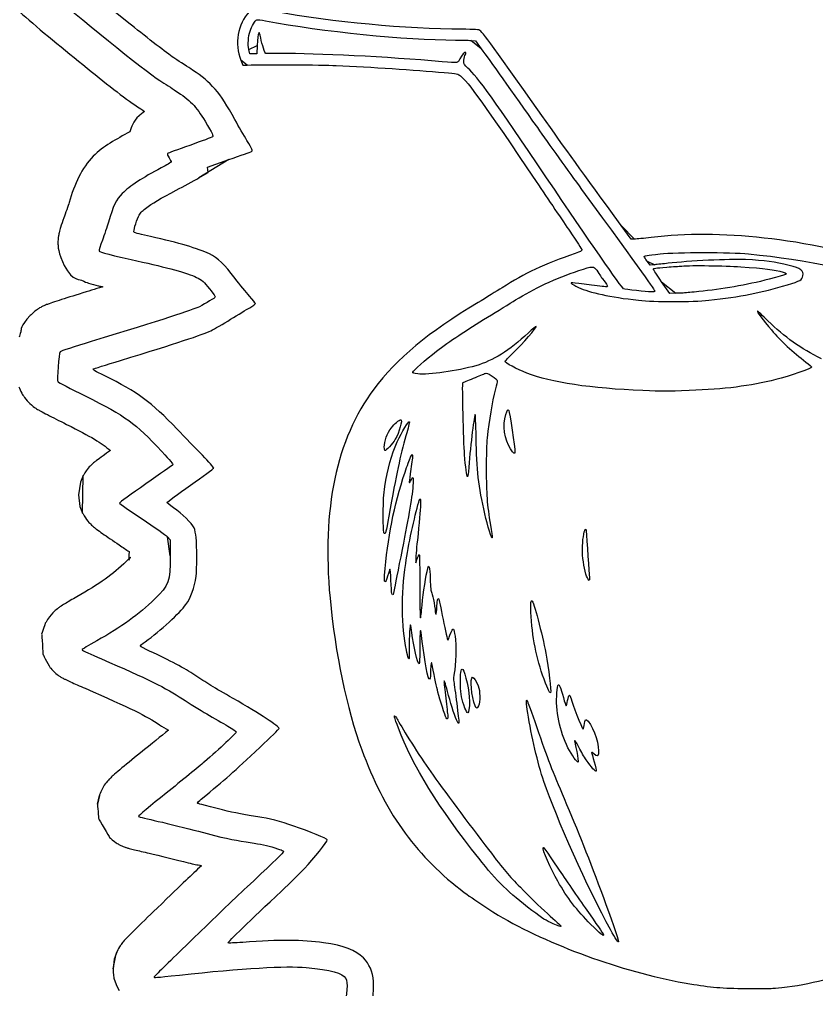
# Model space of a CAD drawing. Extents: x 0 to 138, y 0 to 96.
# Drawn here: x 122.231 to 124.767, y 82.39 to 85.477 of the extents above; entities that cross this region are included whole.
import ezdxf

# ---------------------------------------------------------------- set-up
doc = ezdxf.new("R2010")
doc.units = 0
doc.layers.add('Layer_1', color=7, linetype='CONTINUOUS')

msp = doc.modelspace()

# ---------------------------------------------------------------- linework, layer by layer
at = {"layer": 'Layer_1', "color": 7}
for points in [[(123.667308, 85.410079), (123.681463, 85.408597), (123.699969, 85.38354)], [(122.987901, 85.394081), (122.986454, 85.367518), (122.975162, 85.367518), (122.96387, 85.367518), (122.960983, 85.381069)], [(122.935315, 85.347198), (122.941426, 85.331389), (122.956034, 85.331807)], [(122.612397, 85.170733), (122.611833, 85.170733)], [(122.801982, 84.972804), (122.832063, 84.989691), (122.83064, 84.998111), (122.829218, 85.00653), (122.897671, 85.030943)], [(124.18803, 84.778133), (124.176838, 84.778074), (124.145514, 84.820983)], [(124.252027, 84.696374), (124.237078, 84.695012), (124.227749, 84.70764)], [(124.319636, 84.605631), (124.300027, 84.605273), (124.273903, 84.642465), (124.273903, 84.642467)], [(124.194213, 84.614178), (124.194212, 84.614153)], [(124.213902, 84.295944), (124.213904, 84.295911)], [(123.391867, 84.115896), (123.391866, 84.115896)], [(123.793117, 84.11019), (123.793117, 84.11019)], [(122.434242, 84.025854), (122.425436, 84.004907), (122.418832, 83.964117), (122.4238, 83.927186), (122.432069, 83.906239)], [(123.388605, 83.901327), (123.388605, 83.901327)], [(123.711626, 83.903472), (123.711626, 83.903472)], [(122.701841, 83.830775), (122.710818, 83.821491), (122.710795, 83.770163)], [(123.491677, 83.756462), (123.492392, 83.748206), (123.49673, 83.761192)], [(124.033369, 83.71194), (124.033369, 83.71194)], [(123.415794, 83.650532), (123.415794, 83.650529)], [(123.904937, 83.364885), (123.904938, 83.364885)], [(123.648489, 83.285794), (123.648489, 83.285794)], [(123.680519, 83.292765), (123.680518, 83.292789)], [(123.621232, 83.248528), (123.621232, 83.24853)], [(124.034427, 83.120351), (124.034426, 83.120365)], [(122.485524, 83.007754), (122.479457, 82.980193)], [(123.928691, 82.599128), (123.928691, 82.59913)], [(124.048855, 82.597354), (124.048855, 82.597354)], [(124.110958, 82.580603), (124.110958, 82.580603)], [(122.538427, 82.503913), (122.532924, 82.486838), (122.529622, 82.455969)], [(124.622674, 82.393419), (124.622677, 82.39337)]]:
    msp.add_lwpolyline(points, close=True, dxfattribs=at)
for points in [[(122.596831, 85.451396), (122.469096, 85.553674), (122.412911, 85.60086), (122.341074, 85.666189)], [(122.317966, 85.572896), (122.410637, 85.490623), (122.629297, 85.314249), (122.677441, 85.282939)], [(122.231505, 85.501461), (122.281325, 85.457229), (122.359363, 85.392494), (122.432698, 85.33334)], [(122.961748, 85.501579), (122.925469, 85.461228), (122.914961, 85.399852), (122.935315, 85.347198)], [(123.606386, 85.44644), (123.419333, 85.449403), (123.18969, 85.473244), (123.007905, 85.50857)], [(122.965114, 85.440033), (122.970163, 85.455316), (122.981265, 85.474244), (122.986319, 85.476183)], [(122.986319, 85.476183), (122.988115, 85.476871), (123.000568, 85.475353), (123.013991, 85.472813)], [(123.013991, 85.472813), (123.195957, 85.438344), (123.459877, 85.411576), (123.617915, 85.411561)], [(122.725603, 85.352768), (122.708656, 85.363848), (122.651462, 85.407653), (122.596831, 85.451396)], [(122.960983, 85.381069), (122.957386, 85.397946), (122.959049, 85.42167), (122.965114, 85.440033)], [(122.99879, 85.418332), (122.993469, 85.446392), (122.990376, 85.439503), (122.987901, 85.394081)], [(123.691143, 85.444181), (123.687381, 85.444719), (123.64924, 85.445758), (123.606386, 85.44644)], [(123.893206, 85.171038), (123.719095, 85.417814), (123.700637, 85.442764), (123.691143, 85.444181)], [(123.015347, 85.368517), (123.012215, 85.368696), (123.002885, 85.39674), (122.99879, 85.418332)], [(123.617915, 85.411561), (123.637297, 85.411559), (123.659524, 85.410892), (123.667308, 85.410079)], [(123.575798, 85.342599), (123.398918, 85.358007), (123.177814, 85.369163), (123.060982, 85.368576)], [(123.651056, 85.372135), (123.6486, 85.374591), (123.638199, 85.363412), (123.632122, 85.351781)], [(123.648453, 85.361895), (123.650471, 85.366938), (123.651643, 85.371548), (123.651056, 85.372135)], [(123.699969, 85.38354), (123.72465, 85.350121), (123.79866, 85.246185), (123.878626, 85.132642)], [(122.782063, 85.315863), (122.767779, 85.325199), (122.742372, 85.341806), (122.725603, 85.352768)], [(123.060982, 85.368576), (123.037381, 85.368457), (123.016846, 85.368397), (123.015347, 85.368517)], [(123.632122, 85.351781), (123.62448, 85.337157), (123.629281, 85.337939), (123.575798, 85.342599)], [(123.644782, 85.343107), (123.644782, 85.348395), (123.646434, 85.35685), (123.648453, 85.361895)], [(123.657806, 85.322028), (123.645781, 85.332613), (123.644782, 85.33423), (123.644782, 85.343107)], [(122.432698, 85.33334), (122.506033, 85.274187), (122.564058, 85.226887), (122.60633, 85.199395)], [(122.916433, 85.158582), (122.867435, 85.246998), (122.842149, 85.276595), (122.782063, 85.315863)], [(122.956034, 85.331807), (123.014149, 85.33348), (123.19099, 85.332662), (123.238264, 85.330493)], [(123.238264, 85.330493), (123.350474, 85.325348), (123.488431, 85.316281), (123.581742, 85.307913)], [(123.581742, 85.307913), (123.623588, 85.304161), (123.626422, 85.303611), (123.634152, 85.297712)], [(123.907898, 84.973399), (123.744141, 85.217028), (123.687686, 85.295727), (123.657806, 85.322028)], [(122.677441, 85.282939), (122.693802, 85.272299), (122.716569, 85.257577), (122.728034, 85.250224)], [(123.634152, 85.297712), (123.656324, 85.280801), (123.711495, 85.203709), (123.875116, 84.961007)], [(122.728034, 85.250224), (122.773096, 85.221324), (122.793891, 85.199817), (122.821778, 85.153272)], [(122.60633, 85.199395), (122.613808, 85.194524), (122.621062, 85.189955), (122.629472, 85.184514)], [(122.629472, 85.184514), (122.625746, 85.182002), (122.612397, 85.17075), (122.612397, 85.170733)], [(122.611833, 85.170733), (122.591852, 85.151663), (122.587816, 85.1355), (122.582067, 85.11947)], [(122.821778, 85.153272), (122.846096, 85.112682), (122.848823, 85.10688), (122.845145, 85.103555)], [(122.955053, 85.091669), (122.945858, 85.106734), (122.928479, 85.136845), (122.916433, 85.158582)], [(124.145514, 84.820983), (124.018945, 84.994371), (123.967236, 85.066113), (123.893206, 85.171038)], [(123.878626, 85.132642), (123.914493, 85.081715), (123.977869, 84.993297), (124.019462, 84.936159)], [(122.582067, 85.11947), (122.539736, 85.095619), (122.497635, 85.073821), (122.46576, 85.041748)], [(122.845145, 85.103555), (122.843371, 85.101947), (122.810923, 85.089697), (122.773038, 85.076324)], [(122.968948, 85.056396), (122.974152, 85.058314), (122.971863, 85.064127), (122.955053, 85.091669)], [(122.773038, 85.076324), (122.735153, 85.062952), (122.70325, 85.051149), (122.702142, 85.050095)], [(122.46576, 85.041748), (122.429805, 85.005567), (122.405972, 84.952235), (122.389143, 84.894574)], [(122.702142, 85.050095), (122.700983, 85.048989), (122.703141, 85.043483), (122.707223, 85.037121)], [(122.707223, 85.037121), (122.711126, 85.03104), (122.714319, 85.024968), (122.714319, 85.023629)], [(122.897671, 85.030943), (122.935321, 85.04437), (122.967395, 85.055824), (122.968948, 85.056396)], [(122.681972, 85.004351), (122.623728, 84.974023), (122.580883, 84.945936), (122.558491, 84.923404)], [(122.714319, 85.023629), (122.714319, 85.022291), (122.699762, 85.013615), (122.681972, 85.004351)], [(122.73012, 84.933851), (122.7531, 84.945987), (122.785437, 84.963516), (122.801982, 84.972804)], [(124.152978, 84.619925), (124.145554, 84.624514), (124.042472, 84.773186), (123.907898, 84.973399)], [(123.875116, 84.961007), (123.912799, 84.905111), (123.960884, 84.834044), (123.981971, 84.803081)], [(122.558491, 84.923404), (122.539344, 84.904137), (122.529468, 84.883645), (122.514328, 84.831766)], [(122.632383, 84.875646), (122.652981, 84.891305), (122.679804, 84.907279), (122.73012, 84.933851)], [(124.019462, 84.936159), (124.216128, 84.665992), (124.252298, 84.615649), (124.252298, 84.612087)], [(122.389143, 84.894574), (122.386603, 84.885873), (122.37743, 84.85848), (122.372604, 84.845516)], [(122.610383, 84.850338), (122.61561, 84.861139), (122.620111, 84.866316), (122.632383, 84.875646)], [(122.372604, 84.845516), (122.368569, 84.83469), (122.365126, 84.825136), (122.362134, 84.815199)], [(122.596066, 84.799398), (122.593059, 84.802403), (122.601196, 84.831354), (122.610383, 84.850338)], [(122.362134, 84.815199), (122.360723, 84.810232), (122.359312, 84.805324), (122.357731, 84.79811)], [(122.514328, 84.831766), (122.510052, 84.817119), (122.501353, 84.791186), (122.494994, 84.774138)], [(122.354909, 84.782675), (122.354345, 84.778707), (122.35378, 84.774065), (122.35378, 84.765587)], [(122.357731, 84.79811), (122.356885, 84.794503), (122.356038, 84.790614), (122.354909, 84.782675)], [(122.64819, 84.786032), (122.620817, 84.792087), (122.597362, 84.798102), (122.596066, 84.799398)], [(122.835336, 84.730609), (122.798341, 84.748463), (122.740265, 84.765662), (122.64819, 84.786032)], [(123.981971, 84.803081), (124.003059, 84.772118), (124.020423, 84.745196), (124.020559, 84.743253)], [(124.241002, 84.783152), (124.218022, 84.78044), (124.194185, 84.778181), (124.18803, 84.778133)], [(125.041655, 84.693438), (124.707735, 84.782098), (124.463675, 84.809445), (124.241002, 84.783152)], [(122.35378, 84.765587), (122.353814, 84.761348), (122.353921, 84.756228), (122.354909, 84.749051)], [(122.494994, 84.774138), (122.488635, 84.75709), (122.483989, 84.741694), (122.484668, 84.739925)], [(122.354909, 84.749051), (122.355756, 84.741875), (122.362614, 84.719341), (122.362614, 84.719286)], [(122.484668, 84.739925), (122.485995, 84.736465), (122.518819, 84.72813), (122.622899, 84.704826)], [(122.917294, 84.653033), (122.883079, 84.698129), (122.862732, 84.717388), (122.835336, 84.730609)], [(123.999351, 84.732395), (123.901245, 84.698892), (123.837962, 84.669235), (123.766734, 84.623381)], [(124.020559, 84.743253), (124.020732, 84.740744), (124.014606, 84.737607), (123.999351, 84.732395)], [(124.218421, 84.722371), (124.218421, 84.725096), (124.22551, 84.726309), (124.269235, 84.731082)], [(124.227749, 84.70764), (124.222618, 84.714585), (124.218421, 84.721214), (124.218421, 84.722371)], [(124.269235, 84.731082), (124.321469, 84.736782), (124.493689, 84.736752), (124.550408, 84.731032)], [(124.550408, 84.731032), (124.739182, 84.711993), (124.889591, 84.680258), (125.169215, 84.600468)], [(122.362614, 84.719286), (122.391883, 84.643019), (122.418079, 84.652335), (122.428761, 84.647077)], [(122.622899, 84.704826), (122.714792, 84.68425), (122.773726, 84.667269), (122.800138, 84.653754)], [(124.010686, 84.67756), (124.056474, 84.692709), (124.056738, 84.692714), (124.067515, 84.678677)], [(124.295207, 84.701071), (124.27968, 84.699236), (124.260249, 84.697121), (124.252027, 84.696374)], [(124.29069, 84.688765), (124.308701, 84.690067), (124.330082, 84.691674), (124.338203, 84.692332)], [(124.540246, 84.71266), (124.490579, 84.714799), (124.35856, 84.708555), (124.295207, 84.701071)], [(124.338203, 84.692332), (124.367962, 84.694752), (124.474192, 84.693401), (124.525698, 84.689948)], [(124.525698, 84.689948), (124.603127, 84.684761), (124.630829, 84.681177), (124.660674, 84.672481)], [(124.680035, 84.694177), (124.631703, 84.706254), (124.604054, 84.70991), (124.540246, 84.71266)], [(124.723426, 84.661144), (124.726539, 84.677737), (124.717113, 84.684913), (124.680035, 84.694177)], [(123.809647, 84.584652), (123.865368, 84.619973), (123.93779, 84.653441), (124.010686, 84.67756)], [(124.067515, 84.678677), (124.072283, 84.672466), (124.077438, 84.66459), (124.078972, 84.661174)], [(124.078972, 84.661174), (124.080505, 84.657756), (124.082381, 84.654963), (124.08314, 84.654963)], [(124.24778, 84.681946), (124.24778, 84.685166), (124.253519, 84.686075), (124.29069, 84.688765)], [(124.273903, 84.642467), (124.259536, 84.662922), (124.24778, 84.680688), (124.24778, 84.681946)], [(124.660674, 84.672481), (124.679276, 84.667062), (124.677088, 84.665976), (124.615902, 84.650294)], [(124.674186, 84.632586), (124.714594, 84.64477), (124.721058, 84.648518), (124.723426, 84.661144)], [(122.428761, 84.647077), (122.439429, 84.641816), (122.445299, 84.640092), (122.450803, 84.638257)], [(122.450803, 84.638257), (122.461809, 84.634588), (122.470643, 84.63252), (122.482773, 84.629438)], [(122.482773, 84.629438), (122.485651, 84.628704), (122.49282, 84.626926), (122.496009, 84.62613)], [(122.800138, 84.653754), (122.805728, 84.650892), (122.814502, 84.64415), (122.819636, 84.638766)], [(122.819636, 84.638766), (122.830646, 84.627222), (122.85434, 84.596582), (122.85434, 84.59389)], [(122.963021, 84.59654), (122.952618, 84.608173), (122.932041, 84.633595), (122.917294, 84.653033)], [(124.050952, 84.631307), (123.97991, 84.640615), (123.984905, 84.640176), (123.986908, 84.636936)], [(123.986908, 84.636936), (123.987888, 84.635352), (123.998041, 84.629624), (124.009471, 84.62421)], [(124.100225, 84.626563), (124.098398, 84.625864), (124.076225, 84.627997), (124.050952, 84.631307)], [(124.08314, 84.654963), (124.083898, 84.654963), (124.088801, 84.64886), (124.094033, 84.6414)], [(124.094033, 84.6414), (124.10145, 84.630827), (124.102815, 84.627557), (124.100225, 84.626563)], [(124.615902, 84.650294), (124.543509, 84.631738), (124.466464, 84.618234), (124.392319, 84.611105)], [(124.423937, 84.583434), (124.525633, 84.594523), (124.58965, 84.607097), (124.674186, 84.632586)], [(122.421042, 84.602979), (122.394034, 84.594716), (122.368972, 84.586608), (122.349936, 84.580379)], [(122.496009, 84.62613), (122.467471, 84.617325), (122.455538, 84.613529), (122.421042, 84.602979)], [(123.766734, 84.623381), (123.749965, 84.612587), (123.715411, 84.591285), (123.689948, 84.576045)], [(124.009471, 84.62421), (124.045331, 84.607223), (124.109521, 84.593517), (124.200353, 84.583454)], [(124.194212, 84.614153), (124.172824, 84.616531), (124.154268, 84.619124), (124.152978, 84.619925)], [(124.252298, 84.612087), (124.252298, 84.608795), (124.238091, 84.609302), (124.194213, 84.614178)], [(124.347151, 84.606755), (124.342803, 84.606336), (124.330422, 84.605829), (124.319636, 84.605631)], [(124.392319, 84.611105), (124.371824, 84.609133), (124.351498, 84.607179), (124.347151, 84.606755)], [(122.314659, 84.568252), (122.312401, 84.567377), (122.310453, 84.566587), (122.305853, 84.564394)], [(122.325693, 84.57211), (122.322194, 84.570868), (122.319033, 84.569993), (122.314659, 84.568252)], [(122.349936, 84.580379), (122.340425, 84.577266), (122.332664, 84.574585), (122.325693, 84.57211)], [(122.85434, 84.59389), (122.85434, 84.591698), (122.823097, 84.572641), (122.803526, 84.562893)], [(122.981934, 84.572827), (122.981934, 84.574237), (122.973423, 84.584907), (122.963021, 84.59654)], [(122.963867, 84.55973), (122.973804, 84.565526), (122.981934, 84.571418), (122.981934, 84.572827)], [(123.689948, 84.576045), (123.530813, 84.480802), (123.432723, 84.399157), (123.358242, 84.299949)], [(123.720439, 84.529725), (123.751493, 84.548518), (123.791636, 84.573235), (123.809647, 84.584652)], [(124.200353, 84.583454), (124.250836, 84.577862), (124.372733, 84.57785), (124.423937, 84.583434)], [(122.285449, 84.552267), (122.280961, 84.549083), (122.265637, 84.535204), (122.265608, 84.535178)], [(122.295383, 84.558882), (122.292843, 84.557415), (122.289964, 84.555453), (122.285449, 84.552267)], [(122.305853, 84.564394), (122.303595, 84.563293), (122.300435, 84.561798), (122.295383, 84.558882)], [(122.803526, 84.562893), (122.781839, 84.552091), (122.687091, 84.521531), (122.459325, 84.451877)], [(122.902998, 84.522734), (122.926538, 84.537288), (122.953929, 84.553936), (122.963867, 84.55973)], [(124.578581, 84.548818), (124.575038, 84.548818), (124.597102, 84.519049), (124.622934, 84.48897)], [(124.612152, 84.517737), (124.594565, 84.534832), (124.579457, 84.548818), (124.578581, 84.548818)], [(122.265608, 84.535178), (122.232066, 84.499571), (122.237809, 84.490785), (122.235292, 84.482813)], [(122.839977, 84.48643), (122.851098, 84.491844), (122.879457, 84.50818), (122.902998, 84.522734)], [(123.558289, 84.421362), (123.59838, 84.452451), (123.652336, 84.488509), (123.720439, 84.529725)], [(124.782235, 84.396734), (124.716885, 84.429439), (124.665079, 84.466296), (124.612152, 84.517737)], [(122.235292, 84.482813), (122.232752, 84.47484), (122.231736, 84.470392), (122.230889, 84.466277)], [(122.552987, 84.391991), (122.731905, 84.446678), (122.813404, 84.473497), (122.839977, 84.48643)], [(123.850078, 84.47963), (123.788723, 84.422638), (123.737974, 84.390876), (123.683176, 84.37517)], [(123.800714, 84.414937), (123.831401, 84.444342), (123.877445, 84.497577), (123.874628, 84.500395)], [(123.874628, 84.500395), (123.874049, 84.500992), (123.862999, 84.491632), (123.850078, 84.47963)], [(124.622934, 84.48897), (124.653284, 84.45363), (124.69132, 84.418198), (124.732819, 84.386607)], [(122.459325, 84.451877), (122.406649, 84.435767), (122.3623, 84.421259), (122.360771, 84.419637)], [(122.360771, 84.419637), (122.35651, 84.415113), (122.34992, 84.32729), (122.353571, 84.323698)], [(123.482627, 84.354133), (123.483572, 84.359045), (123.522287, 84.393443), (123.558289, 84.421362)], [(123.775771, 84.388785), (123.775771, 84.390022), (123.786995, 84.401791), (123.800714, 84.414937)], [(122.466188, 84.364675), (122.46681, 84.365297), (122.50587, 84.37759), (122.552987, 84.391991)], [(123.845678, 84.351316), (123.812043, 84.364539), (123.775771, 84.383981), (123.775771, 84.388785)], [(124.732819, 84.386607), (124.743042, 84.378825), (124.751405, 84.371622), (124.751405, 84.3706)], [(122.503313, 84.34249), (122.470131, 84.358741), (122.463948, 84.362435), (122.466188, 84.364675)], [(123.498072, 84.348935), (123.485087, 84.350238), (123.482072, 84.351253), (123.482627, 84.354133)], [(123.683176, 84.37517), (123.623898, 84.35818), (123.533539, 84.345373), (123.498072, 84.348935)], [(123.675271, 84.335299), (123.692661, 84.34232), (123.709478, 84.349169), (123.712642, 84.35052)], [(123.712642, 84.35052), (123.717737, 84.352695), (123.720253, 84.351739), (123.734661, 84.342161)], [(124.213904, 84.295911), (124.050882, 84.302247), (123.920646, 84.321842), (123.845678, 84.351316)], [(124.751405, 84.3706), (124.751405, 84.366692), (124.679528, 84.341837), (124.637356, 84.331162)], [(122.353571, 84.323698), (122.355105, 84.322192), (122.393962, 84.302117), (122.439921, 84.279093)], [(122.732671, 84.173486), (122.651496, 84.25845), (122.605076, 84.292654), (122.503313, 84.34249)], [(123.647071, 84.092614), (123.643775, 84.134138), (123.639443, 84.318556), (123.641714, 84.320702)], [(123.641714, 84.320702), (123.64278, 84.321712), (123.657881, 84.328279), (123.675271, 84.335299)], [(123.734661, 84.342161), (123.744887, 84.335361), (123.750928, 84.329823), (123.750928, 84.327249)], [(123.750928, 84.327249), (123.750928, 84.324996), (123.748439, 84.313204), (123.745397, 84.301044)], [(124.637356, 84.331162), (124.554932, 84.310299), (124.473891, 84.299958), (124.361828, 84.296003)], [(122.229789, 84.307525), (122.231482, 84.302467), (122.234191, 84.295886), (122.238594, 84.287682)], [(123.358242, 84.299949), (123.239526, 84.141823), (123.19284, 83.91867), (123.219221, 83.635448)], [(123.745397, 84.301044), (123.73442, 84.257159), (123.725308, 84.203382), (123.718883, 84.144558)], [(124.361828, 84.296003), (124.290595, 84.293488), (124.27653, 84.293482), (124.213902, 84.295944)], [(122.238594, 84.287682), (122.240852, 84.283578), (122.243674, 84.27913), (122.247399, 84.273901)], [(122.247399, 84.273901), (122.251125, 84.268671), (122.261708, 84.25684), (122.261736, 84.256812)], [(122.439921, 84.279093), (122.57259, 84.21263), (122.596245, 84.195476), (122.684252, 84.101913)], [(122.261736, 84.256812), (122.261784, 84.256766), (122.276468, 84.243937), (122.279375, 84.241931)], [(122.279375, 84.241931), (122.282282, 84.239927), (122.28406, 84.238933), (122.285443, 84.238073)], [(122.285443, 84.238073), (122.288265, 84.236351), (122.290015, 84.235617), (122.291511, 84.234765)], [(122.291511, 84.234765), (122.294502, 84.233072), (122.296421, 84.231867), (122.299215, 84.230354)], [(122.299215, 84.230354), (122.304832, 84.227337), (122.312, 84.223555), (122.320156, 84.21933)], [(123.777973, 84.219651), (123.78249, 84.234135), (123.785147, 84.237563), (123.788124, 84.232746)], [(123.788124, 84.232746), (123.789834, 84.22998), (123.807388, 84.110588), (123.807388, 84.101724)], [(122.320156, 84.21933), (122.336497, 84.210883), (122.357949, 84.200181), (122.381342, 84.188462)], [(123.41464, 84.177853), (123.423042, 84.188981), (123.439619, 84.203276), (123.444122, 84.203276)], [(123.444122, 84.203276), (123.450869, 84.203276), (123.439423, 84.162255), (123.426793, 84.14117)], [(123.433269, 84.132718), (123.448016, 84.16598), (123.468388, 84.199728), (123.471719, 84.196414)], [(123.471719, 84.196414), (123.472392, 84.195745), (123.467412, 84.175927), (123.460653, 84.152375)], [(123.680701, 84.219658), (123.676025, 84.207116), (123.664676, 84.110938), (123.659246, 84.037834)], [(123.683831, 84.145687), (123.683103, 84.192191), (123.681815, 84.222643), (123.680701, 84.219658)], [(123.793117, 84.11019), (123.773705, 84.140108), (123.767394, 84.185726), (123.777973, 84.219651)], [(122.381342, 84.188462), (122.460282, 84.148914), (122.491812, 84.129826), (122.520799, 84.105229)], [(122.813346, 84.08995), (122.793035, 84.110712), (122.756732, 84.148303), (122.732671, 84.173486)], [(123.391866, 84.115896), (123.391921, 84.135216), (123.400908, 84.159665), (123.41464, 84.177853)], [(123.426793, 84.14117), (123.417979, 84.126455), (123.396737, 84.103404), (123.393714, 84.105273)], [(123.460653, 84.152375), (123.441873, 84.086937), (123.43062, 84.033664), (123.406528, 83.896132)], [(123.711626, 83.903472), (123.69167, 83.989967), (123.685416, 84.044465), (123.683831, 84.145687)], [(123.718883, 84.144558), (123.717181, 84.12898), (123.716068, 84.089211), (123.716101, 84.045187)], [(122.520799, 84.105229), (122.513236, 84.099818), (122.50333, 84.092664), (122.497093, 84.08814)], [(123.393714, 84.105273), (123.392683, 84.105912), (123.391852, 84.110692), (123.391867, 84.115896)], [(123.393799, 83.990986), (123.402355, 84.046575), (123.414649, 84.090723), (123.433269, 84.132718)], [(123.807388, 84.101724), (123.807388, 84.092212), (123.803151, 84.094726), (123.793117, 84.11019)], [(122.476688, 84.073259), (122.473725, 84.071001), (122.470761, 84.068918), (122.466754, 84.065543)], [(122.497093, 84.08814), (122.488993, 84.082253), (122.482615, 84.077799), (122.476688, 84.073259)], [(122.684252, 84.101913), (122.711994, 84.07242), (122.720579, 84.061957), (122.718799, 84.059812)], [(122.849346, 84.049257), (122.849854, 84.050876), (122.833657, 84.069189), (122.813346, 84.08995)], [(123.45768, 84.036156), (123.464033, 84.05541), (123.471827, 84.076751), (123.475001, 84.083583)], [(123.475001, 84.083583), (123.479975, 84.094292), (123.48088, 84.095225), (123.48157, 84.090344)], [(123.48157, 84.090344), (123.482012, 84.087231), (123.479786, 84.067414), (123.476627, 84.046305)], [(123.656164, 84.021418), (123.654076, 84.022709), (123.650229, 84.052826), (123.647071, 84.092614)], [(122.446377, 84.044596), (122.443386, 84.040744), (122.43427, 84.025888), (122.434242, 84.025854)], [(122.457948, 84.057273), (122.455408, 84.054846), (122.45236, 84.052301), (122.446377, 84.044596)], [(122.466754, 84.065543), (122.464778, 84.063849), (122.462803, 84.062108), (122.457948, 84.057273)], [(122.718799, 84.059812), (122.717496, 84.058241), (122.67886, 84.030745), (122.632942, 83.998706)], [(122.775154, 83.994872), (122.815449, 84.023164), (122.848836, 84.047637), (122.849346, 84.049257)], [(123.476627, 84.046305), (123.469852, 84.001028), (123.469657, 83.99548), (123.475262, 84.007492)], [(123.716101, 84.045187), (123.71616, 83.966839), (123.718587, 83.934669), (123.729521, 83.867263)], [(123.392838, 83.707256), (123.40215, 83.827549), (123.421901, 83.927734), (123.45768, 84.036156)], [(123.475262, 84.007492), (123.483284, 84.024686), (123.485127, 84.023273), (123.483537, 84.001151)], [(123.659246, 84.037834), (123.65853, 84.0282), (123.657144, 84.020813), (123.656164, 84.021418)], [(122.632942, 83.998706), (122.587024, 83.966667), (122.549454, 83.939326), (122.549454, 83.937948)], [(122.7012, 83.940316), (122.701583, 83.94203), (122.734859, 83.966581), (122.775154, 83.994872)], [(123.388605, 83.901327), (123.388731, 83.948369), (123.389633, 83.963918), (123.393799, 83.990986)], [(123.483537, 84.001151), (123.48065, 83.96097), (123.470502, 83.899903), (123.448449, 83.789989)], [(123.501519, 83.941188), (123.510644, 83.971673), (123.509158, 83.932317), (123.496931, 83.819697)], [(122.549454, 83.937948), (122.549454, 83.936567), (122.581721, 83.913981), (122.621159, 83.88775)], [(122.721526, 83.922962), (122.709329, 83.931224), (122.7008, 83.938506), (122.7012, 83.940316)], [(122.786715, 83.859084), (122.780413, 83.87333), (122.748207, 83.904889), (122.721526, 83.922962)], [(123.459839, 83.745947), (123.467807, 83.801777), (123.487747, 83.895181), (123.501519, 83.941188)], [(122.432069, 83.906239), (122.432086, 83.906208), (122.44158, 83.890136), (122.44474, 83.885843)], [(122.621159, 83.88775), (122.660596, 83.86152), (122.696903, 83.835881), (122.701841, 83.830775)], [(123.391167, 83.841699), (123.389188, 83.843677), (123.388494, 83.859839), (123.388605, 83.901327)], [(123.406528, 83.896132), (123.397592, 83.845121), (123.395425, 83.837441), (123.391167, 83.841699)], [(123.734888, 83.827741), (123.734518, 83.819658), (123.720241, 83.866131), (123.711626, 83.903472)], [(122.44474, 83.885843), (122.45109, 83.877269), (122.454138, 83.874266), (122.456876, 83.871512)], [(122.456876, 83.871512), (122.462351, 83.866003), (122.465173, 83.863963), (122.467346, 83.862142)], [(122.467346, 83.862142), (122.471721, 83.858499), (122.473894, 83.856534), (122.476716, 83.854426)], [(122.793465, 83.82884), (122.792327, 83.839655), (122.789289, 83.853264), (122.786715, 83.859084)], [(123.729521, 83.867263), (123.732599, 83.84828), (123.735015, 83.830495), (123.734888, 83.827741)], [(122.476716, 83.854426), (122.482361, 83.850207), (122.488316, 83.846191), (122.495456, 83.841198)], [(122.495456, 83.841198), (122.509708, 83.831211), (122.52849, 83.818412), (122.548926, 83.804818)], [(122.79328, 83.70529), (122.7961, 83.725131), (122.796218, 83.802698), (122.793465, 83.82884)], [(124.022026, 83.792244), (124.022098, 83.817153), (124.026777, 83.849931), (124.030839, 83.853992)], [(124.030839, 83.853992), (124.032154, 83.855307), (124.033281, 83.855928), (124.033343, 83.855367)], [(124.033343, 83.855367), (124.033498, 83.853933), (124.041643, 83.739256), (124.043517, 83.71207)], [(122.548926, 83.804818), (122.560638, 83.797037), (122.570149, 83.790352), (122.580345, 83.783321)], [(123.496931, 83.819697), (123.493648, 83.789458), (123.491284, 83.761002), (123.491677, 83.756462)], [(122.580345, 83.756863), (122.584071, 83.767294), (122.59107, 83.771922), (122.570976, 83.752452)], [(122.580345, 83.783321), (122.579499, 83.76853), (122.577805, 83.749763), (122.580345, 83.756863)], [(122.710795, 83.770163), (122.710771, 83.687369), (122.706897, 83.676524), (122.661682, 83.632687)], [(123.448449, 83.789989), (123.436112, 83.728504), (123.424842, 83.670829), (123.423405, 83.661824)], [(123.49673, 83.761192), (123.499116, 83.768334), (123.501898, 83.774178), (123.502913, 83.774178)], [(123.502913, 83.774178), (123.503929, 83.774178), (123.50476, 83.729013), (123.50476, 83.673811)], [(124.033369, 83.71194), (124.026225, 83.735389), (124.021948, 83.765665), (124.022026, 83.792244)], [(122.570976, 83.752452), (122.528044, 83.710829), (122.486495, 83.680551), (122.413329, 83.639453)], [(123.461957, 83.469901), (123.446155, 83.546699), (123.445402, 83.644804), (123.459839, 83.745947)], [(123.529844, 83.729861), (123.534136, 83.745882), (123.536752, 83.735179), (123.537856, 83.697074)], [(122.760664, 83.614953), (122.777228, 83.638135), (122.787957, 83.667851), (122.79328, 83.70529)], [(123.402232, 83.705786), (123.394634, 83.68095), (123.390847, 83.681542), (123.392838, 83.707256)], [(123.409875, 83.72741), (123.409008, 83.726424), (123.405569, 83.716695), (123.402232, 83.705786)], [(123.412915, 83.692404), (123.41211, 83.712641), (123.410742, 83.728393), (123.409875, 83.72741)], [(123.512289, 83.613562), (123.51582, 83.652899), (123.524332, 83.70929), (123.529844, 83.729861)], [(124.04161, 83.692873), (124.039705, 83.694738), (124.035997, 83.703317), (124.033369, 83.71194)], [(124.043517, 83.71207), (124.044914, 83.691796), (124.044719, 83.689832), (124.04161, 83.692873)], [(123.415794, 83.650529), (123.415016, 83.653325), (123.41372, 83.672167), (123.412915, 83.692404)], [(123.50476, 83.673811), (123.50476, 83.61861), (123.505597, 83.572927), (123.50662, 83.572295)], [(123.537856, 83.697074), (123.53871, 83.667604), (123.539768, 83.658299), (123.543085, 83.651094)], [(123.423405, 83.661824), (123.420733, 83.645092), (123.41831, 83.641496), (123.415794, 83.650532)], [(123.543085, 83.651094), (123.546314, 83.644076), (123.554445, 83.597865), (123.554445, 83.58653)], [(122.375294, 83.617403), (122.36996, 83.614129), (122.36567, 83.611485), (122.359856, 83.60748)], [(122.413329, 83.639453), (122.399077, 83.631443), (122.385954, 83.623953), (122.375294, 83.617403)], [(122.661682, 83.632687), (122.610369, 83.582939), (122.556499, 83.544058), (122.47707, 83.499441)], [(122.63124, 83.496404), (122.679919, 83.531847), (122.741748, 83.58848), (122.760664, 83.614953)], [(123.219221, 83.635448), (123.235758, 83.457911), (123.271899, 83.285067), (123.32007, 83.153142)], [(123.50662, 83.572295), (123.507644, 83.571662), (123.510195, 83.590233), (123.512289, 83.613562)], [(123.559425, 83.608188), (123.56039, 83.629877), (123.561731, 83.636654), (123.56451, 83.633875)], [(123.56451, 83.633875), (123.565078, 83.633278), (123.57143, 83.603412), (123.578625, 83.56744)], [(123.859061, 83.576838), (123.856564, 83.613636), (123.857163, 83.62738), (123.861263, 83.62738)], [(123.861263, 83.62738), (123.866105, 83.62738), (123.894436, 83.520046), (123.905503, 83.459776)], [(122.331747, 83.582675), (122.327429, 83.577688), (122.3136, 83.555723), (122.313544, 83.555667)], [(122.347721, 83.59811), (122.344475, 83.595401), (122.340355, 83.592646), (122.331747, 83.582675)], [(122.359856, 83.60748), (122.35695, 83.605476), (122.354212, 83.603512), (122.347721, 83.59811)], [(123.554445, 83.58653), (123.554445, 83.585394), (123.555329, 83.584468), (123.556408, 83.584468)], [(123.556408, 83.584468), (123.557487, 83.584468), (123.558845, 83.595142), (123.559425, 83.608188)], [(122.313544, 83.555667), (122.31353, 83.555638), (122.301973, 83.520964), (122.301973, 83.52094)], [(123.475441, 83.550296), (123.473191, 83.55452), (123.470492, 83.511285), (123.470904, 83.477642)], [(123.479814, 83.524623), (123.478314, 83.537044), (123.476347, 83.548597), (123.475441, 83.550296)], [(123.510366, 83.516154), (123.507307, 83.54854), (123.504761, 83.531867), (123.504761, 83.479454)], [(123.578625, 83.56744), (123.585822, 83.531468), (123.592607, 83.502036), (123.593704, 83.502036)], [(123.904938, 83.364885), (123.878025, 83.434349), (123.864485, 83.496907), (123.859061, 83.576838)], [(122.301973, 83.52094), (122.301967, 83.520917), (122.306375, 83.455363), (122.306375, 83.455346)], [(123.50259, 83.426381), (123.498115, 83.426381), (123.484674, 83.484356), (123.479814, 83.524623)], [(123.593704, 83.502036), (123.594801, 83.502036), (123.597932, 83.508926), (123.600661, 83.517349)], [(123.600661, 83.517349), (123.60554, 83.532405), (123.609561, 83.539139), (123.612136, 83.536564)], [(123.612136, 83.536564), (123.612855, 83.535847), (123.615003, 83.52575), (123.616911, 83.51413)], [(122.47707, 83.499441), (122.451014, 83.484806), (122.430008, 83.471894), (122.43039, 83.470749)], [(122.615449, 83.482448), (122.615084, 83.483535), (122.622192, 83.489816), (122.63124, 83.496404)], [(123.533202, 83.378614), (123.528781, 83.385767), (123.514631, 83.47099), (123.510366, 83.516154)], [(123.616911, 83.51413), (123.621186, 83.488089), (123.619791, 83.419728), (123.614521, 83.39702)], [(122.306375, 83.455346), (122.306381, 83.455328), (122.328953, 83.414028), (122.328981, 83.414004)], [(122.43039, 83.470749), (122.430772, 83.469602), (122.458477, 83.456802), (122.491959, 83.4423)], [(122.64545, 83.46685), (122.629312, 83.47434), (122.615812, 83.481359), (122.615449, 83.482448)], [(122.788841, 83.390526), (122.757354, 83.41171), (122.710396, 83.436705), (122.64545, 83.46685)], [(123.470994, 83.445578), (123.470522, 83.436918), (123.466539, 83.447633), (123.461957, 83.469901)], [(123.470904, 83.477642), (123.471089, 83.462491), (123.471131, 83.448062), (123.470994, 83.445578)], [(123.504761, 83.479454), (123.504761, 83.447004), (123.503918, 83.426381), (123.50259, 83.426381)], [(123.905503, 83.459776), (123.913952, 83.413761), (123.923415, 83.337644), (123.920988, 83.335217)], [(122.491959, 83.4423), (122.636718, 83.379601), (122.698421, 83.349111), (122.749556, 83.31501)], [(123.540786, 83.426381), (123.539852, 83.423274), (123.538986, 83.411394), (123.538862, 83.399978)], [(123.544202, 83.422993), (123.542615, 83.431343), (123.542357, 83.431599), (123.540786, 83.426381)], [(122.328981, 83.414004), (122.329001, 83.413981), (122.339311, 83.402786), (122.342754, 83.399673)], [(122.342754, 83.399673), (122.34964, 83.393453), (122.353591, 83.390673), (122.356526, 83.388649)], [(123.538862, 83.399978), (123.538659, 83.38122), (123.536538, 83.373216), (123.533202, 83.378614)], [(123.562479, 83.336044), (123.557686, 83.354336), (123.553127, 83.376027), (123.544202, 83.422993)], [(123.614521, 83.39702), (123.611955, 83.385962), (123.611628, 83.378996), (123.613195, 83.368789)], [(123.634168, 83.359757), (123.63285, 83.394916), (123.635704, 83.413883), (123.641438, 83.408062)], [(123.641438, 83.408062), (123.649229, 83.400151), (123.66283, 83.336374), (123.662817, 83.307813)], [(122.356526, 83.388649), (122.362396, 83.384591), (122.364711, 83.383338), (122.366997, 83.382034)], [(122.366997, 83.382034), (122.371569, 83.379438), (122.374222, 83.378425), (122.376903, 83.377073)], [(122.376903, 83.377073), (122.382293, 83.374363), (122.387712, 83.371708), (122.394005, 83.368804)], [(122.394005, 83.368804), (122.406592, 83.362995), (122.422764, 83.356008), (122.440307, 83.348407)], [(122.910796, 83.316261), (122.849741, 83.351175), (122.824348, 83.366638), (122.788841, 83.390526)], [(123.581615, 83.368976), (123.581577, 83.366592), (123.584063, 83.343219), (123.587139, 83.317032)], [(123.592858, 83.338211), (123.585618, 83.366903), (123.58175, 83.377487), (123.581615, 83.368976)], [(123.613195, 83.368789), (123.61434, 83.361337), (123.618358, 83.330868), (123.622125, 83.301081)], [(123.680518, 83.292789), (123.669209, 83.321276), (123.66388, 83.383509), (123.672755, 83.383455)], [(123.672755, 83.383455), (123.676306, 83.383433), (123.684823, 83.370297), (123.690523, 83.356048)], [(123.920988, 83.335217), (123.918215, 83.332445), (123.915717, 83.337064), (123.904937, 83.364885)], [(123.945192, 83.359572), (123.948043, 83.362422), (123.952562, 83.351112), (123.961317, 83.319207)], [(122.440307, 83.348407), (122.583317, 83.286466), (122.636096, 83.259784), (122.676778, 83.232652)], [(123.588688, 83.254113), (123.585267, 83.260594), (123.56858, 83.312759), (123.562479, 83.336044)], [(123.621232, 83.24853), (123.613799, 83.265367), (123.601158, 83.305321), (123.592858, 83.338211)], [(123.648489, 83.285794), (123.638029, 83.313661), (123.635384, 83.327322), (123.634168, 83.359757)], [(123.690523, 83.356048), (123.696753, 83.340475), (123.697302, 83.305722), (123.69153, 83.292407)], [(123.975995, 83.159439), (123.949279, 83.211165), (123.935669, 83.278723), (123.940857, 83.333857)], [(123.940857, 83.333857), (123.942078, 83.346837), (123.944029, 83.358408), (123.945192, 83.359572)], [(122.749556, 83.31501), (122.77054, 83.301015), (122.805494, 83.279285), (122.827232, 83.266721)], [(123.056997, 83.220743), (123.057965, 83.227111), (122.996705, 83.267135), (122.910796, 83.316261)], [(123.587139, 83.317032), (123.590215, 83.290845), (123.593167, 83.26561), (123.593699, 83.260952)], [(123.622125, 83.301081), (123.631099, 83.230113), (123.631035, 83.226324), (123.621232, 83.248528)], [(123.662817, 83.307813), (123.662817, 83.286615), (123.660336, 83.270549), (123.657087, 83.270549)], [(123.848107, 83.269834), (123.842954, 83.303306), (123.84237, 83.313258), (123.845759, 83.309869)], [(123.845759, 83.309869), (123.846988, 83.308639), (123.860584, 83.271088), (123.875971, 83.226421)], [(123.961317, 83.319207), (123.965253, 83.304867), (123.969194, 83.293134), (123.970076, 83.293134)], [(123.970076, 83.293134), (123.970958, 83.293134), (123.973079, 83.300428), (123.97479, 83.309342)], [(123.97479, 83.309342), (123.9765, 83.318257), (123.979086, 83.325936), (123.980536, 83.326407)], [(123.980536, 83.326407), (123.982143, 83.326944), (123.984163, 83.322493), (123.985706, 83.315062)], [(123.985706, 83.315062), (123.988272, 83.302701), (124.02006, 83.22184), (124.023839, 83.218061)], [(123.657087, 83.270549), (123.655505, 83.270549), (123.651636, 83.277409), (123.648489, 83.285794)], [(123.69153, 83.292407), (123.68747, 83.283044), (123.684344, 83.283153), (123.680519, 83.292765)], [(123.899554, 83.051483), (123.880087, 83.109067), (123.859229, 83.197592), (123.848107, 83.269834)], [(122.827232, 83.266721), (122.848969, 83.254156), (122.878875, 83.236885), (122.89369, 83.228342)], [(123.424735, 83.2557), (123.423333, 83.261633), (123.42355, 83.261992), (123.426868, 83.259237)], [(123.436498, 83.222009), (123.430887, 83.236906), (123.425594, 83.252067), (123.424735, 83.2557)], [(123.426868, 83.259237), (123.4289, 83.257552), (123.43266, 83.252038), (123.435223, 83.246986)], [(123.435223, 83.246986), (123.44997, 83.217921), (123.502967, 83.134601), (123.539464, 83.083099)], [(123.593699, 83.260952), (123.594767, 83.251613), (123.592, 83.247838), (123.588688, 83.254113)], [(124.027431, 83.230365), (124.029646, 83.251052), (124.031752, 83.253202), (124.04025, 83.243448)], [(124.04025, 83.243448), (124.059753, 83.221064), (124.077903, 83.163007), (124.072743, 83.139512)], [(122.704887, 83.215013), (122.681435, 83.195636), (122.652857, 83.17223), (122.616142, 83.142804)], [(122.676778, 83.232652), (122.684906, 83.227239), (122.695376, 83.221064), (122.704887, 83.215013)], [(122.921473, 83.210268), (122.922442, 83.207359), (122.865993, 83.154166), (122.819549, 83.114221)], [(122.89369, 83.228342), (122.908505, 83.2198), (122.921007, 83.211666), (122.921473, 83.210268)], [(122.996616, 83.161148), (123.029532, 83.191998), (123.056703, 83.218816), (123.056997, 83.220743)], [(123.692075, 82.807574), (123.566695, 82.964978), (123.480921, 83.104066), (123.436498, 83.222009)], [(123.875971, 83.226421), (123.911594, 83.123014), (123.926138, 83.08509), (123.963855, 82.997273)], [(124.023839, 83.218061), (124.025072, 83.21683), (124.026508, 83.221748), (124.027431, 83.230365)], [(124.011755, 83.158758), (124.001238, 83.179008), (123.997069, 83.185411), (123.997123, 83.181229)], [(123.997123, 83.181229), (123.997146, 83.180046), (124.000129, 83.164856), (124.00377, 83.147466)], [(122.809732, 82.995484), (122.888921, 83.061263), (122.909574, 83.079571), (122.996616, 83.161148)], [(123.32007, 83.153142), (123.390716, 82.959667), (123.487066, 82.822839), (123.632929, 82.708849)], [(124.008448, 83.113892), (124.005702, 83.111125), (123.988423, 83.135375), (123.975995, 83.159439)], [(124.00377, 83.147466), (124.007466, 83.129811), (124.009532, 83.114984), (124.008448, 83.113892)], [(124.034426, 83.120365), (124.027763, 83.130302), (124.017561, 83.147579), (124.011755, 83.158758)], [(124.058746, 83.13999), (124.05465, 83.143963), (124.051298, 83.145929), (124.051298, 83.14437)], [(122.616142, 83.142804), (122.590686, 83.122405), (122.567727, 83.103772), (122.550548, 83.089336)], [(124.065533, 83.084625), (124.063625, 83.081536), (124.049831, 83.09738), (124.034427, 83.120351)], [(124.051298, 83.14437), (124.051298, 83.14281), (124.054831, 83.12926), (124.059148, 83.114263)], [(124.072743, 83.139512), (124.07086, 83.13094), (124.067994, 83.131041), (124.058746, 83.13999)], [(122.550548, 83.089336), (122.541969, 83.082117), (122.535337, 83.07623), (122.529043, 83.070594)], [(122.819549, 83.114221), (122.802281, 83.099369), (122.747556, 83.054681), (122.697937, 83.014913)], [(124.059148, 83.114263), (124.063466, 83.099266), (124.066339, 83.085929), (124.065533, 83.084625)], [(122.518573, 83.060671), (122.516315, 83.058329), (122.513351, 83.056065), (122.507001, 83.047994)], [(122.529043, 83.070594), (122.52591, 83.067772), (122.523201, 83.065339), (122.518573, 83.060671)], [(123.539464, 83.083099), (123.579015, 83.02729), (123.661139, 82.916612), (123.723562, 82.834992)], [(122.492128, 83.02374), (122.490153, 83.01969), (122.485524, 83.007774), (122.485524, 83.007754)], [(122.507001, 83.047994), (122.503812, 83.043958), (122.499946, 83.039936), (122.492128, 83.02374)], [(124.110958, 82.580603), (124.04065, 82.708836), (123.93839, 82.936608), (123.899554, 83.051483)], [(122.697937, 83.014913), (122.648318, 82.975146), (122.608584, 82.941758), (122.609637, 82.940717)], [(122.797875, 82.983814), (122.797875, 82.984818), (122.803211, 82.990067), (122.809732, 82.995484)], [(123.963855, 82.997273), (124.006639, 82.897655), (124.044134, 82.803222), (124.088943, 82.682232)], [(122.479457, 82.980193), (122.479457, 82.980177), (122.483323, 82.9328), (122.483323, 82.932788)], [(122.859981, 82.965732), (122.795325, 82.982374), (122.797875, 82.981632), (122.797875, 82.983814)], [(122.989841, 82.939671), (122.927508, 82.949444), (122.908241, 82.95331), (122.859981, 82.965732)], [(122.483323, 82.932788), (122.483329, 82.932776), (122.518042, 82.873816), (122.51805, 82.873808)], [(122.609637, 82.940717), (122.610691, 82.939678), (122.638993, 82.932646), (122.67253, 82.925093)], [(123.103891, 82.910211), (123.061843, 82.924464), (123.023245, 82.934434), (122.989841, 82.939671)], [(122.67253, 82.925093), (122.706068, 82.917538), (122.763996, 82.903265), (122.80126, 82.893373)], [(123.210605, 82.866104), (123.209906, 82.870042), (123.152982, 82.893572), (123.103891, 82.910211)], [(122.51805, 82.873808), (122.518067, 82.873791), (122.534109, 82.85988), (122.538991, 82.85672)], [(122.80126, 82.893373), (122.880158, 82.87243), (122.909168, 82.86598), (122.952574, 82.859728)], [(122.538991, 82.85672), (122.543902, 82.853564), (122.547232, 82.852097), (122.550026, 82.850657)], [(122.550026, 82.850657), (122.555614, 82.847784), (122.558521, 82.846162), (122.561061, 82.845146)], [(122.561061, 82.845146), (122.566113, 82.843114), (122.56885, 82.842549), (122.570967, 82.841838)], [(122.570967, 82.841838), (122.575229, 82.840455), (122.577656, 82.839834), (122.580337, 82.839072)], [(122.580337, 82.839072), (122.585727, 82.837576), (122.591033, 82.836247), (122.597411, 82.834661)], [(122.952574, 82.859728), (122.988757, 82.854518), (123.011291, 82.850014), (123.033877, 82.843481)], [(123.033877, 82.843481), (123.063729, 82.834847), (123.071141, 82.832038), (123.071141, 82.829359)], [(123.13846, 82.775218), (123.166705, 82.80552), (123.211372, 82.861789), (123.210605, 82.866104)], [(123.943629, 82.734284), (123.922202, 82.77176), (123.893324, 82.837801), (123.896831, 82.841309)], [(123.896831, 82.841309), (123.898652, 82.843131), (123.903568, 82.836338), (123.944133, 82.775956)], [(122.597411, 82.834661), (122.610168, 82.831492), (122.626153, 82.827591), (122.643713, 82.823637)], [(122.643713, 82.823637), (122.674297, 82.816748), (122.732802, 82.802595), (122.767738, 82.793321)], [(123.071141, 82.829359), (123.071141, 82.826031), (123.042151, 82.797545), (122.976384, 82.736259)], [(123.861591, 82.641732), (123.784994, 82.699905), (123.752576, 82.73162), (123.692075, 82.807574)], [(123.723562, 82.834992), (123.773294, 82.769967), (123.787126, 82.753561), (123.824613, 82.715141)], [(122.810182, 82.783951), (122.776594, 82.752068), (122.757468, 82.73455), (122.66907, 82.648902)], [(122.767738, 82.793321), (122.788115, 82.78791), (122.79438, 82.787893), (122.810182, 82.783951)], [(123.944133, 82.775956), (123.966247, 82.74304), (124.007537, 82.682904), (124.035889, 82.642321)], [(123.064613, 82.703077), (123.092696, 82.729309), (123.125927, 82.761772), (123.13846, 82.775218)], [(122.976384, 82.736259), (122.918075, 82.681923), (122.896848, 82.661591), (122.760044, 82.529041)], [(123.824613, 82.715141), (123.8485, 82.690659), (123.887426, 82.652995), (123.911115, 82.631444)], [(124.048855, 82.597354), (124.004064, 82.642149), (123.973767, 82.681576), (123.943629, 82.734284)], [(122.894585, 82.538316), (122.892825, 82.540078), (122.965433, 82.610435), (123.064613, 82.703077)], [(123.632929, 82.708849), (123.663821, 82.684708), (123.732445, 82.638876), (123.768992, 82.617978)], [(124.088943, 82.682232), (124.109225, 82.627469), (124.137118, 82.546554), (124.137118, 82.542484)], [(122.66907, 82.648902), (122.641328, 82.622006), (122.616007, 82.597294), (122.597411, 82.578899)], [(123.928691, 82.59913), (123.904262, 82.610147), (123.89766, 82.614338), (123.861591, 82.641732)], [(123.911115, 82.631444), (123.934804, 82.609892), (123.954185, 82.591922), (123.954185, 82.591511)], [(124.035889, 82.642321), (124.064241, 82.601739), (124.088099, 82.566813), (124.088907, 82.564708)], [(124.656554, 82.39674), (124.832122, 82.413432), (125.017236, 82.494284), (125.191799, 82.630518)], [(123.768992, 82.617978), (123.934769, 82.523184), (124.166094, 82.441577), (124.364086, 82.408039)], [(123.954185, 82.591511), (123.954185, 82.589044), (123.944912, 82.59181), (123.928691, 82.599128)], [(124.088907, 82.564708), (124.092043, 82.556535), (124.079216, 82.56699), (124.048855, 82.597354)], [(122.597411, 82.578899), (122.588126, 82.569699), (122.580676, 82.562248), (122.574805, 82.556293)], [(124.137118, 82.542484), (124.137118, 82.53661), (124.126973, 82.551395), (124.110958, 82.580603)], [(122.554965, 82.533687), (122.553272, 82.531147), (122.550873, 82.527817), (122.546696, 82.520451)], [(122.561569, 82.541956), (122.560158, 82.540263), (122.558606, 82.538683), (122.554965, 82.533687)], [(122.566536, 82.548024), (122.565125, 82.546613), (122.564278, 82.545145), (122.561569, 82.541956)], [(122.574805, 82.556293), (122.57187, 82.553302), (122.569274, 82.550931), (122.566536, 82.548024)], [(122.760044, 82.529041), (122.70508, 82.475785), (122.660109, 82.431299), (122.660109, 82.430181)], [(122.94141, 82.539899), (122.916636, 82.538047), (122.895565, 82.537336), (122.894585, 82.538316)], [(123.198705, 82.53871), (123.130526, 82.548564), (123.061752, 82.548882), (122.94141, 82.539899)], [(123.325216, 82.490421), (123.300993, 82.515107), (123.263806, 82.529301), (123.198705, 82.53871)], [(122.546696, 82.520451), (122.54472, 82.516754), (122.538427, 82.503941), (122.538427, 82.503913)], [(123.341234, 82.282506), (123.367484, 82.397585), (123.363324, 82.451584), (123.325216, 82.490421)], [(122.529622, 82.455969), (122.529622, 82.455404), (122.524034, 82.426818), (122.548926, 82.386517)], [(122.660109, 82.430181), (122.660109, 82.427313), (122.660198, 82.427319), (122.740283, 82.435971)], [(122.740283, 82.435971), (122.941759, 82.457741), (123.080762, 82.465998), (123.143221, 82.459907)], [(123.143221, 82.459907), (123.223059, 82.45212), (123.260186, 82.44193), (123.269265, 82.425314)], [(123.269265, 82.425314), (123.276283, 82.412469), (123.274115, 82.376496), (123.263172, 82.324261)], [(124.364086, 82.408039), (124.428448, 82.397137), (124.467483, 82.393886), (124.542501, 82.39318)], [(124.542501, 82.39318), (124.582249, 82.392822), (124.618327, 82.392882), (124.622674, 82.393419)], [(124.622677, 82.39337), (124.627027, 82.393848), (124.642269, 82.395378), (124.656554, 82.39674)]]:
    msp.add_open_spline(points, degree=3, dxfattribs=at)

doc.saveas('drawing.dxf')
